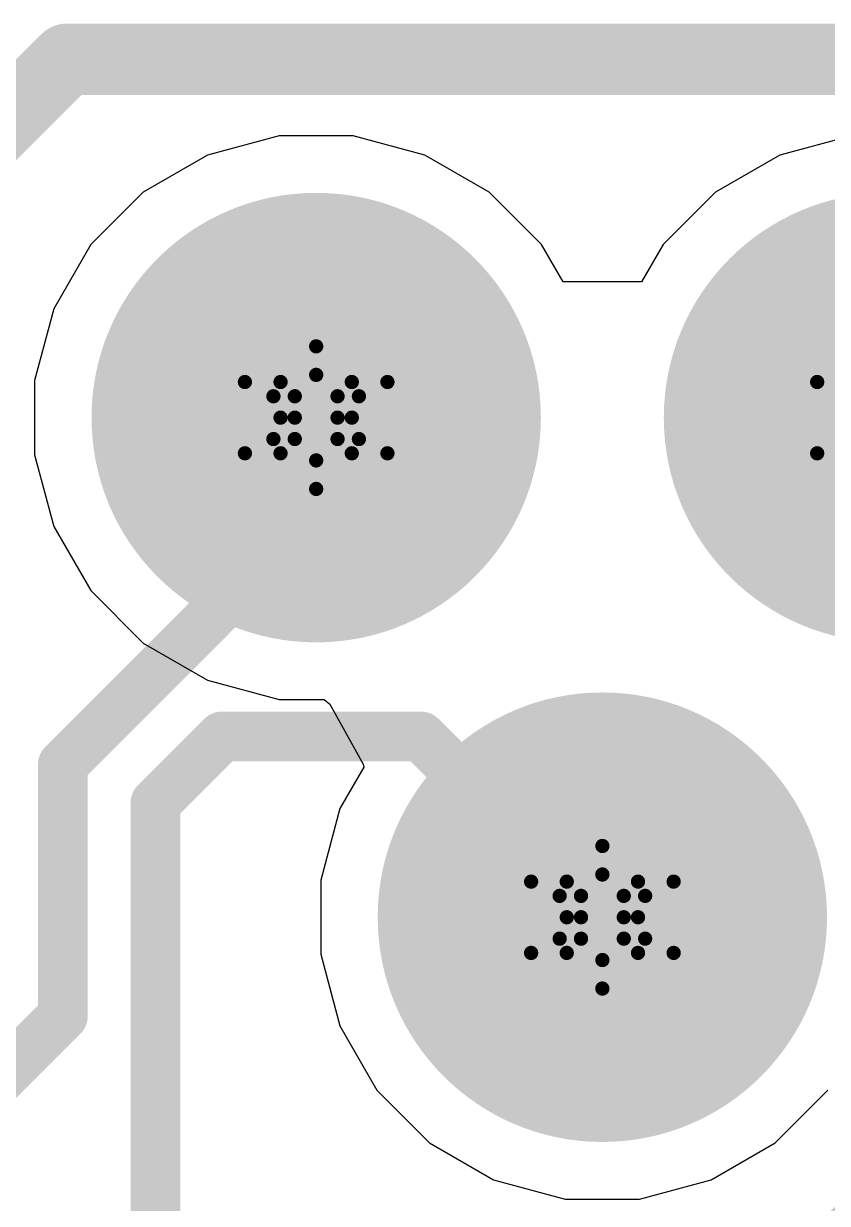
# Model space of a CAD drawing. Header units: inches. Extents: x -11 to 5379, y 0 to 5429.
# Drawn here: x 189.869 to 192.735, y 99.337 to 103.54 of the extents above; entities that cross this region are included whole.
import ezdxf

# ---------------------------------------------------------------- set-up
doc = ezdxf.new("R2010")
doc.units = ezdxf.units.IN
for name, color, linetype in [('Bottom Layer', 5, 'Continuous'), ('Bottom Solder', 6, 'Continuous'), ('Drill Drawing', 1, 'Continuous'), ('GND', 16, 'Continuous'), ('Multi-Layer', 9, 'Continuous'), ('Pad Holes', 156, 'Continuous'), ('PWR', 76, 'Continuous'), ('Top Layer', 1, 'Continuous'), ('Top Solder', 216, 'Continuous')]:
    doc.layers.add(name, color=color, linetype=linetype)

# ---------------------------------------------------------------- blocks, each defined once
blk = doc.blocks.new('X12ADAB1A3DY1027_519')
at = {"layer": 'Bottom Layer'}
h = blk.add_hatch(color=5, dxfattribs=at)
edge = h.paths.add_edge_path()
edge.add_arc((2.5499, -0.25), 0.75, 0, 360)
h = blk.add_hatch(color=5, dxfattribs=at)
edge = h.paths.add_edge_path()
edge.add_arc((1.5301, -2.03), 0.75, 0, 360)
h = blk.add_hatch(color=5, dxfattribs=at)
edge = h.paths.add_edge_path()
edge.add_arc((3.5699, -2.03), 0.75, 0, 360)
at = {"layer": 'Bottom Solder'}
h = blk.add_hatch(color=6, dxfattribs=at)
edge = h.paths.add_edge_path()
edge.add_arc((2.5499, -0.25), 0.8008, 0, 360)
h = blk.add_hatch(color=6, dxfattribs=at)
edge = h.paths.add_edge_path()
edge.add_arc((1.5301, -2.03), 0.8008, 0, 360)
h = blk.add_hatch(color=6, dxfattribs=at)
edge = h.paths.add_edge_path()
edge.add_arc((3.5699, -2.03), 0.8008, 0, 360)
at = {"layer": 'GND'}
h = blk.add_hatch(color=16, dxfattribs=at)
edge = h.paths.add_edge_path()
edge.add_arc((2.5499, -0.25), 0.75, 0, 360)
h = blk.add_hatch(color=16, dxfattribs=at)
edge = h.paths.add_edge_path()
edge.add_arc((1.5301, -2.03), 0.75, 0, 360)
h = blk.add_hatch(color=16, dxfattribs=at)
edge = h.paths.add_edge_path()
edge.add_arc((3.5699, -2.03), 0.75, 0, 360)
at = {"layer": 'Multi-Layer'}
h = blk.add_hatch(color=9, dxfattribs=at)
edge = h.paths.add_edge_path()
edge.add_arc((2.5499, -0.25), 0.75, 0, 360)
h = blk.add_hatch(color=9, dxfattribs=at)
edge = h.paths.add_edge_path()
edge.add_arc((1.5301, -2.03), 0.75, 0, 360)
h = blk.add_hatch(color=9, dxfattribs=at)
edge = h.paths.add_edge_path()
edge.add_arc((3.5699, -2.03), 0.75, 0, 360)
at = {"layer": 'Pad Holes'}
h = blk.add_hatch(color=7, dxfattribs=at)
edge = h.paths.add_edge_path()
edge.add_arc((2.5498, -0.2498), 0.45, 0, 360)
h = blk.add_hatch(color=7, dxfattribs=at)
edge = h.paths.add_edge_path()
edge.add_arc((1.5302, -2.03), 0.45, 0, 360)
h = blk.add_hatch(color=7, dxfattribs=at)
edge = h.paths.add_edge_path()
edge.add_arc((3.5699, -2.03), 0.45, 0, 360)
at = {"layer": 'PWR'}
h = blk.add_hatch(color=76, dxfattribs=at)
edge = h.paths.add_edge_path()
edge.add_arc((2.5499, -0.25), 0.75, 0, 360)
h = blk.add_hatch(color=76, dxfattribs=at)
edge = h.paths.add_edge_path()
edge.add_arc((1.5301, -2.03), 0.75, 0, 360)
h = blk.add_hatch(color=76, dxfattribs=at)
edge = h.paths.add_edge_path()
edge.add_arc((3.5699, -2.03), 0.75, 0, 360)
at = {"layer": 'Top Layer'}
h = blk.add_hatch(color=1, dxfattribs=at)
edge = h.paths.add_edge_path()
edge.add_arc((2.5499, -0.25), 0.75, 0, 360)
h = blk.add_hatch(color=1, dxfattribs=at)
edge = h.paths.add_edge_path()
edge.add_arc((1.5301, -2.03), 0.75, 0, 360)
h = blk.add_hatch(color=1, dxfattribs=at)
edge = h.paths.add_edge_path()
edge.add_arc((3.5699, -2.03), 0.75, 0, 360)
at = {"layer": 'Top Solder'}
h = blk.add_hatch(color=216, dxfattribs=at)
edge = h.paths.add_edge_path()
edge.add_arc((2.5499, -0.25), 0.8008, 0, 360)
h = blk.add_hatch(color=216, dxfattribs=at)
edge = h.paths.add_edge_path()
edge.add_arc((1.5301, -2.03), 0.8008, 0, 360)
h = blk.add_hatch(color=216, dxfattribs=at)
edge = h.paths.add_edge_path()
edge.add_arc((3.5699, -2.03), 0.8008, 0, 360)

msp = doc.modelspace()

# ---------------------------------------------------------------- linework, layer by layer
at = {"layer": 'Bottom Layer'}
msp.add_lwpolyline([(190.9233, 97.3074, 0.254, 0.254, 0), (193.972, 100.3561, 0.254, 0.254, 0)], format="xyseb", dxfattribs=at)
at = {"layer": 'Drill Drawing'}
for points in [[(190.7852, 102.2632, 0.0508, 0.0508, 0), (190.9122, 102.3902, 0.0508, 0.0508, 0)], [(190.9122, 102.3902, 0.0508, 0.0508, 0), (191.0392, 102.2632, 0.0508, 0.0508, 0)], [(190.6582, 102.2632, 0.0508, 0.0508, 0), (190.7852, 102.1362, 0.0508, 0.0508, 0)], [(190.6582, 102.2632, 0.0508, 0.0508, 0), (190.7852, 102.2632, 0.0508, 0.0508, 0)], [(190.836, 102.2124, 0.0508, 0.0508, 0), (190.9122, 102.2886, 0.0508, 0.0508, 0)], [(190.9122, 102.2886, 0.0508, 0.0508, 0), (190.9884, 102.2124, 0.0508, 0.0508, 0)], [(191.0392, 102.2632, 0.0508, 0.0508, 0), (191.1662, 102.2632, 0.0508, 0.0508, 0)], [(191.0392, 102.1362, 0.0508, 0.0508, 0), (191.1662, 102.2632, 0.0508, 0.0508, 0)], [(192.698, 102.2632, 0.0508, 0.0508, 0), (192.825, 102.1362, 0.0508, 0.0508, 0)], [(192.698, 102.2632, 0.0508, 0.0508, 0), (192.825, 102.2632, 0.0508, 0.0508, 0)], [(190.7598, 102.2124, 0.0508, 0.0508, 0), (190.836, 102.1362, 0.0508, 0.0508, 0)], [(190.7598, 102.2124, 0.0508, 0.0508, 0), (190.836, 102.2124, 0.0508, 0.0508, 0)], [(190.9884, 102.2124, 0.0508, 0.0508, 0), (191.0646, 102.2124, 0.0508, 0.0508, 0)], [(190.9884, 102.1362, 0.0508, 0.0508, 0), (191.0646, 102.2124, 0.0508, 0.0508, 0)], [(190.6582, 102.0092, 0.0508, 0.0508, 0), (190.7852, 102.1362, 0.0508, 0.0508, 0)], [(190.7598, 102.06, 0.0508, 0.0508, 0), (190.836, 102.1362, 0.0508, 0.0508, 0)], [(190.9884, 102.1362, 0.0508, 0.0508, 0), (191.0646, 102.06, 0.0508, 0.0508, 0)], [(191.0392, 102.1362, 0.0508, 0.0508, 0), (191.1662, 102.0092, 0.0508, 0.0508, 0)], [(192.698, 102.0092, 0.0508, 0.0508, 0), (192.825, 102.1362, 0.0508, 0.0508, 0)], [(190.7598, 102.06, 0.0508, 0.0508, 0), (190.836, 102.06, 0.0508, 0.0508, 0)], [(190.836, 102.06, 0.0508, 0.0508, 0), (190.9122, 101.9838, 0.0508, 0.0508, 0)], [(190.9122, 101.9838, 0.0508, 0.0508, 0), (190.9884, 102.06, 0.0508, 0.0508, 0)], [(190.9884, 102.06, 0.0508, 0.0508, 0), (191.0646, 102.06, 0.0508, 0.0508, 0)], [(190.6582, 102.0092, 0.0508, 0.0508, 0), (190.7852, 102.0092, 0.0508, 0.0508, 0)], [(190.7852, 102.0092, 0.0508, 0.0508, 0), (190.9122, 101.8822, 0.0508, 0.0508, 0)], [(190.9122, 101.8822, 0.0508, 0.0508, 0), (191.0392, 102.0092, 0.0508, 0.0508, 0)], [(191.0392, 102.0092, 0.0508, 0.0508, 0), (191.1662, 102.0092, 0.0508, 0.0508, 0)], [(192.698, 102.0092, 0.0508, 0.0508, 0), (192.825, 102.0092, 0.0508, 0.0508, 0)], [(191.8054, 100.4831, 0.0508, 0.0508, 0), (191.9324, 100.6101, 0.0508, 0.0508, 0)], [(191.9324, 100.6101, 0.0508, 0.0508, 0), (192.0594, 100.4831, 0.0508, 0.0508, 0)], [(191.6784, 100.4831, 0.0508, 0.0508, 0), (191.8054, 100.3561, 0.0508, 0.0508, 0)], [(191.6784, 100.4831, 0.0508, 0.0508, 0), (191.8054, 100.4831, 0.0508, 0.0508, 0)], [(191.8562, 100.4323, 0.0508, 0.0508, 0), (191.9324, 100.5085, 0.0508, 0.0508, 0)], [(191.9324, 100.5085, 0.0508, 0.0508, 0), (192.0086, 100.4323, 0.0508, 0.0508, 0)], [(192.0594, 100.4831, 0.0508, 0.0508, 0), (192.1864, 100.4831, 0.0508, 0.0508, 0)], [(192.0594, 100.3561, 0.0508, 0.0508, 0), (192.1864, 100.4831, 0.0508, 0.0508, 0)], [(191.78, 100.4323, 0.0508, 0.0508, 0), (191.8562, 100.3561, 0.0508, 0.0508, 0)], [(191.78, 100.4323, 0.0508, 0.0508, 0), (191.8562, 100.4323, 0.0508, 0.0508, 0)], [(192.0086, 100.4323, 0.0508, 0.0508, 0), (192.0848, 100.4323, 0.0508, 0.0508, 0)], [(192.0086, 100.3561, 0.0508, 0.0508, 0), (192.0848, 100.4323, 0.0508, 0.0508, 0)], [(191.6784, 100.2291, 0.0508, 0.0508, 0), (191.8054, 100.3561, 0.0508, 0.0508, 0)], [(191.78, 100.2799, 0.0508, 0.0508, 0), (191.8562, 100.3561, 0.0508, 0.0508, 0)], [(192.0086, 100.3561, 0.0508, 0.0508, 0), (192.0848, 100.2799, 0.0508, 0.0508, 0)], [(192.0594, 100.3561, 0.0508, 0.0508, 0), (192.1864, 100.2291, 0.0508, 0.0508, 0)], [(191.78, 100.2799, 0.0508, 0.0508, 0), (191.8562, 100.2799, 0.0508, 0.0508, 0)], [(191.8562, 100.2799, 0.0508, 0.0508, 0), (191.9324, 100.2037, 0.0508, 0.0508, 0)], [(191.9324, 100.2037, 0.0508, 0.0508, 0), (192.0086, 100.2799, 0.0508, 0.0508, 0)], [(192.0086, 100.2799, 0.0508, 0.0508, 0), (192.0848, 100.2799, 0.0508, 0.0508, 0)], [(191.6784, 100.2291, 0.0508, 0.0508, 0), (191.8054, 100.2291, 0.0508, 0.0508, 0)], [(191.8054, 100.2291, 0.0508, 0.0508, 0), (191.9324, 100.1021, 0.0508, 0.0508, 0)], [(191.9324, 100.1021, 0.0508, 0.0508, 0), (192.0594, 100.2291, 0.0508, 0.0508, 0)], [(192.0594, 100.2291, 0.0508, 0.0508, 0), (192.1864, 100.2291, 0.0508, 0.0508, 0)]]:
    msp.add_lwpolyline(points, format="xyseb", dxfattribs=at)
for points in [[(190.8995, 102.3902, 0.0254, 0.0254, 1), (190.9249, 102.3902, 0.0254, 0.0254, 1)], [(190.8995, 102.3902, 0.0254, 0.0254, 1), (190.9249, 102.3902, 0.0254, 0.0254, 1)], [(190.6455, 102.2632, 0.0254, 0.0254, 1), (190.6709, 102.2632, 0.0254, 0.0254, 1)], [(190.6455, 102.2632, 0.0254, 0.0254, 1), (190.6709, 102.2632, 0.0254, 0.0254, 1)], [(190.7725, 102.2632, 0.0254, 0.0254, 1), (190.7979, 102.2632, 0.0254, 0.0254, 1)], [(190.7725, 102.2632, 0.0254, 0.0254, 1), (190.7979, 102.2632, 0.0254, 0.0254, 1)], [(190.8995, 102.2886, 0.0254, 0.0254, 1), (190.9249, 102.2886, 0.0254, 0.0254, 1)], [(190.8995, 102.2886, 0.0254, 0.0254, 1), (190.9249, 102.2886, 0.0254, 0.0254, 1)], [(191.0265, 102.2632, 0.0254, 0.0254, 1), (191.0519, 102.2632, 0.0254, 0.0254, 1)], [(191.0265, 102.2632, 0.0254, 0.0254, 1), (191.0519, 102.2632, 0.0254, 0.0254, 1)], [(191.1535, 102.2632, 0.0254, 0.0254, 1), (191.1789, 102.2632, 0.0254, 0.0254, 1)], [(191.1535, 102.2632, 0.0254, 0.0254, 1), (191.1789, 102.2632, 0.0254, 0.0254, 1)], [(192.6853, 102.2632, 0.0254, 0.0254, 1), (192.7107, 102.2632, 0.0254, 0.0254, 1)], [(192.6853, 102.2632, 0.0254, 0.0254, 1), (192.7107, 102.2632, 0.0254, 0.0254, 1)], [(190.7471, 102.2124, 0.0254, 0.0254, 1), (190.7725, 102.2124, 0.0254, 0.0254, 1)], [(190.7471, 102.2124, 0.0254, 0.0254, 1), (190.7725, 102.2124, 0.0254, 0.0254, 1)], [(190.8233, 102.2124, 0.0254, 0.0254, 1), (190.8487, 102.2124, 0.0254, 0.0254, 1)], [(190.8233, 102.2124, 0.0254, 0.0254, 1), (190.8487, 102.2124, 0.0254, 0.0254, 1)], [(190.9757, 102.2124, 0.0254, 0.0254, 1), (191.0011, 102.2124, 0.0254, 0.0254, 1)], [(190.9757, 102.2124, 0.0254, 0.0254, 1), (191.0011, 102.2124, 0.0254, 0.0254, 1)], [(191.0519, 102.2124, 0.0254, 0.0254, 1), (191.0773, 102.2124, 0.0254, 0.0254, 1)], [(191.0519, 102.2124, 0.0254, 0.0254, 1), (191.0773, 102.2124, 0.0254, 0.0254, 1)], [(190.7725, 102.1362, 0.0254, 0.0254, 1), (190.7979, 102.1362, 0.0254, 0.0254, 1)], [(190.7725, 102.1362, 0.0254, 0.0254, 1), (190.7979, 102.1362, 0.0254, 0.0254, 1)], [(190.8233, 102.1362, 0.0254, 0.0254, 1), (190.8487, 102.1362, 0.0254, 0.0254, 1)], [(190.8233, 102.1362, 0.0254, 0.0254, 1), (190.8487, 102.1362, 0.0254, 0.0254, 1)], [(190.9757, 102.1362, 0.0254, 0.0254, 1), (191.0011, 102.1362, 0.0254, 0.0254, 1)], [(190.9757, 102.1362, 0.0254, 0.0254, 1), (191.0011, 102.1362, 0.0254, 0.0254, 1)], [(191.0265, 102.1362, 0.0254, 0.0254, 1), (191.0519, 102.1362, 0.0254, 0.0254, 1)], [(191.0265, 102.1362, 0.0254, 0.0254, 1), (191.0519, 102.1362, 0.0254, 0.0254, 1)], [(190.7471, 102.06, 0.0254, 0.0254, 1), (190.7725, 102.06, 0.0254, 0.0254, 1)], [(190.7471, 102.06, 0.0254, 0.0254, 1), (190.7725, 102.06, 0.0254, 0.0254, 1)], [(190.8233, 102.06, 0.0254, 0.0254, 1), (190.8487, 102.06, 0.0254, 0.0254, 1)], [(190.8233, 102.06, 0.0254, 0.0254, 1), (190.8487, 102.06, 0.0254, 0.0254, 1)], [(190.9757, 102.06, 0.0254, 0.0254, 1), (191.0011, 102.06, 0.0254, 0.0254, 1)], [(190.9757, 102.06, 0.0254, 0.0254, 1), (191.0011, 102.06, 0.0254, 0.0254, 1)], [(191.0519, 102.06, 0.0254, 0.0254, 1), (191.0773, 102.06, 0.0254, 0.0254, 1)], [(191.0519, 102.06, 0.0254, 0.0254, 1), (191.0773, 102.06, 0.0254, 0.0254, 1)], [(190.6455, 102.0092, 0.0254, 0.0254, 1), (190.6709, 102.0092, 0.0254, 0.0254, 1)], [(190.6455, 102.0092, 0.0254, 0.0254, 1), (190.6709, 102.0092, 0.0254, 0.0254, 1)], [(190.7725, 102.0092, 0.0254, 0.0254, 1), (190.7979, 102.0092, 0.0254, 0.0254, 1)], [(190.7725, 102.0092, 0.0254, 0.0254, 1), (190.7979, 102.0092, 0.0254, 0.0254, 1)], [(191.0265, 102.0092, 0.0254, 0.0254, 1), (191.0519, 102.0092, 0.0254, 0.0254, 1)], [(191.0265, 102.0092, 0.0254, 0.0254, 1), (191.0519, 102.0092, 0.0254, 0.0254, 1)], [(191.1535, 102.0092, 0.0254, 0.0254, 1), (191.1789, 102.0092, 0.0254, 0.0254, 1)], [(191.1535, 102.0092, 0.0254, 0.0254, 1), (191.1789, 102.0092, 0.0254, 0.0254, 1)], [(192.6853, 102.0092, 0.0254, 0.0254, 1), (192.7107, 102.0092, 0.0254, 0.0254, 1)], [(192.6853, 102.0092, 0.0254, 0.0254, 1), (192.7107, 102.0092, 0.0254, 0.0254, 1)], [(190.8995, 101.9838, 0.0254, 0.0254, 1), (190.9249, 101.9838, 0.0254, 0.0254, 1)], [(190.8995, 101.9838, 0.0254, 0.0254, 1), (190.9249, 101.9838, 0.0254, 0.0254, 1)], [(190.8995, 101.8822, 0.0254, 0.0254, 1), (190.9249, 101.8822, 0.0254, 0.0254, 1)], [(190.8995, 101.8822, 0.0254, 0.0254, 1), (190.9249, 101.8822, 0.0254, 0.0254, 1)], [(191.9197, 100.6101, 0.0254, 0.0254, 1), (191.9451, 100.6101, 0.0254, 0.0254, 1)], [(191.9197, 100.6101, 0.0254, 0.0254, 1), (191.9451, 100.6101, 0.0254, 0.0254, 1)], [(191.6657, 100.4831, 0.0254, 0.0254, 1), (191.6911, 100.4831, 0.0254, 0.0254, 1)], [(191.6657, 100.4831, 0.0254, 0.0254, 1), (191.6911, 100.4831, 0.0254, 0.0254, 1)], [(191.7927, 100.4831, 0.0254, 0.0254, 1), (191.8181, 100.4831, 0.0254, 0.0254, 1)], [(191.7927, 100.4831, 0.0254, 0.0254, 1), (191.8181, 100.4831, 0.0254, 0.0254, 1)], [(191.9197, 100.5085, 0.0254, 0.0254, 1), (191.9451, 100.5085, 0.0254, 0.0254, 1)], [(191.9197, 100.5085, 0.0254, 0.0254, 1), (191.9451, 100.5085, 0.0254, 0.0254, 1)], [(192.0467, 100.4831, 0.0254, 0.0254, 1), (192.0721, 100.4831, 0.0254, 0.0254, 1)], [(192.0467, 100.4831, 0.0254, 0.0254, 1), (192.0721, 100.4831, 0.0254, 0.0254, 1)], [(192.1737, 100.4831, 0.0254, 0.0254, 1), (192.1991, 100.4831, 0.0254, 0.0254, 1)], [(192.1737, 100.4831, 0.0254, 0.0254, 1), (192.1991, 100.4831, 0.0254, 0.0254, 1)], [(191.7673, 100.4323, 0.0254, 0.0254, 1), (191.7927, 100.4323, 0.0254, 0.0254, 1)], [(191.7673, 100.4323, 0.0254, 0.0254, 1), (191.7927, 100.4323, 0.0254, 0.0254, 1)], [(191.8435, 100.4323, 0.0254, 0.0254, 1), (191.8689, 100.4323, 0.0254, 0.0254, 1)], [(191.8435, 100.4323, 0.0254, 0.0254, 1), (191.8689, 100.4323, 0.0254, 0.0254, 1)], [(191.9959, 100.4323, 0.0254, 0.0254, 1), (192.0213, 100.4323, 0.0254, 0.0254, 1)], [(191.9959, 100.4323, 0.0254, 0.0254, 1), (192.0213, 100.4323, 0.0254, 0.0254, 1)], [(192.0721, 100.4323, 0.0254, 0.0254, 1), (192.0975, 100.4323, 0.0254, 0.0254, 1)], [(192.0721, 100.4323, 0.0254, 0.0254, 1), (192.0975, 100.4323, 0.0254, 0.0254, 1)], [(191.7927, 100.3561, 0.0254, 0.0254, 1), (191.8181, 100.3561, 0.0254, 0.0254, 1)], [(191.7927, 100.3561, 0.0254, 0.0254, 1), (191.8181, 100.3561, 0.0254, 0.0254, 1)], [(191.8435, 100.3561, 0.0254, 0.0254, 1), (191.8689, 100.3561, 0.0254, 0.0254, 1)], [(191.8435, 100.3561, 0.0254, 0.0254, 1), (191.8689, 100.3561, 0.0254, 0.0254, 1)], [(191.9959, 100.3561, 0.0254, 0.0254, 1), (192.0213, 100.3561, 0.0254, 0.0254, 1)], [(191.9959, 100.3561, 0.0254, 0.0254, 1), (192.0213, 100.3561, 0.0254, 0.0254, 1)], [(192.0467, 100.3561, 0.0254, 0.0254, 1), (192.0721, 100.3561, 0.0254, 0.0254, 1)], [(192.0467, 100.3561, 0.0254, 0.0254, 1), (192.0721, 100.3561, 0.0254, 0.0254, 1)], [(191.7673, 100.2799, 0.0254, 0.0254, 1), (191.7927, 100.2799, 0.0254, 0.0254, 1)], [(191.7673, 100.2799, 0.0254, 0.0254, 1), (191.7927, 100.2799, 0.0254, 0.0254, 1)], [(191.8435, 100.2799, 0.0254, 0.0254, 1), (191.8689, 100.2799, 0.0254, 0.0254, 1)], [(191.8435, 100.2799, 0.0254, 0.0254, 1), (191.8689, 100.2799, 0.0254, 0.0254, 1)], [(191.9959, 100.2799, 0.0254, 0.0254, 1), (192.0213, 100.2799, 0.0254, 0.0254, 1)], [(191.9959, 100.2799, 0.0254, 0.0254, 1), (192.0213, 100.2799, 0.0254, 0.0254, 1)], [(192.0721, 100.2799, 0.0254, 0.0254, 1), (192.0975, 100.2799, 0.0254, 0.0254, 1)], [(192.0721, 100.2799, 0.0254, 0.0254, 1), (192.0975, 100.2799, 0.0254, 0.0254, 1)], [(191.6657, 100.2291, 0.0254, 0.0254, 1), (191.6911, 100.2291, 0.0254, 0.0254, 1)], [(191.6657, 100.2291, 0.0254, 0.0254, 1), (191.6911, 100.2291, 0.0254, 0.0254, 1)], [(191.7927, 100.2291, 0.0254, 0.0254, 1), (191.8181, 100.2291, 0.0254, 0.0254, 1)], [(191.7927, 100.2291, 0.0254, 0.0254, 1), (191.8181, 100.2291, 0.0254, 0.0254, 1)], [(191.9197, 100.2037, 0.0254, 0.0254, 1), (191.9451, 100.2037, 0.0254, 0.0254, 1)], [(191.9197, 100.2037, 0.0254, 0.0254, 1), (191.9451, 100.2037, 0.0254, 0.0254, 1)], [(192.0467, 100.2291, 0.0254, 0.0254, 1), (192.0721, 100.2291, 0.0254, 0.0254, 1)], [(192.0467, 100.2291, 0.0254, 0.0254, 1), (192.0721, 100.2291, 0.0254, 0.0254, 1)], [(192.1737, 100.2291, 0.0254, 0.0254, 1), (192.1991, 100.2291, 0.0254, 0.0254, 1)], [(192.1737, 100.2291, 0.0254, 0.0254, 1), (192.1991, 100.2291, 0.0254, 0.0254, 1)], [(191.9197, 100.1021, 0.0254, 0.0254, 1), (191.9451, 100.1021, 0.0254, 0.0254, 1)], [(191.9197, 100.1021, 0.0254, 0.0254, 1), (191.9451, 100.1021, 0.0254, 0.0254, 1)]]:
    msp.add_lwpolyline(points, format="xyseb", close=True, dxfattribs=at)
at = {"layer": 'GND'}
for p, q in [((190.78, 103.1403), (190.5247, 103.0718)), ((191.0444, 103.1403), (190.78, 103.1403)), ((191.2998, 103.0718), (191.0444, 103.1403)), ((192.8199, 103.1403), (192.5646, 103.0718)), ((190.5247, 103.0718), (190.2958, 102.9397)), ((191.5287, 102.9397), (191.2998, 103.0718)), ((192.5646, 103.0718), (192.3356, 102.9397)), ((190.2958, 102.9397), (190.1088, 102.7527)), ((191.7156, 102.7527), (191.5287, 102.9397)), ((192.3356, 102.9397), (192.1487, 102.7527)), ((190.1088, 102.7527), (189.9766, 102.5238)), ((191.7925, 102.6197), (191.7156, 102.7527)), ((192.1487, 102.7527), (192.0719, 102.6197)), ((192.0719, 102.6197), (191.7925, 102.6197)), ((189.9766, 102.5238), (189.9082, 102.2684)), ((189.9082, 102.2684), (189.9082, 102.0041)), ((189.9082, 102.0041), (189.9766, 101.7487)), ((189.9766, 101.7487), (190.1088, 101.5198)), ((190.1088, 101.5198), (190.2958, 101.3329)), ((190.2958, 101.3329), (190.5247, 101.2007)), ((190.5247, 101.2007), (190.78, 101.1323)), ((190.78, 101.1323), (190.941, 101.1323)), ((190.941, 101.1323), (190.9607, 101.1155)), ((190.9607, 101.1155), (191.0799, 100.9016)), ((191.0815, 100.8907), (190.9967, 100.7438)), ((191.0799, 100.9016), (191.0815, 100.8907)), ((190.9967, 100.7438), (190.9283, 100.4884)), ((190.9283, 100.4884), (190.9283, 100.2241)), ((190.9283, 100.2241), (190.9967, 99.9687)), ((190.9967, 99.9687), (191.1289, 99.7398)), ((191.1289, 99.7398), (191.3158, 99.5528)), ((192.5488, 99.5528), (192.7357, 99.7398)), ((191.3158, 99.5528), (191.5448, 99.4207)), ((192.3198, 99.4207), (192.5488, 99.5528)), ((191.5448, 99.4207), (191.8001, 99.3522)), ((192.0645, 99.3522), (192.3198, 99.4207)), ((191.8001, 99.3522), (192.0645, 99.3522))]:
    msp.add_line(p, q, dxfattribs=at)
at = {"layer": 'PWR'}
for p, q in [((190.78, 103.1403), (190.5247, 103.0718)), ((191.0444, 103.1403), (190.78, 103.1403)), ((191.2998, 103.0718), (191.0444, 103.1403)), ((192.8199, 103.1403), (192.5646, 103.0718)), ((190.5247, 103.0718), (190.2958, 102.9397)), ((191.5287, 102.9397), (191.2998, 103.0718)), ((192.5646, 103.0718), (192.3356, 102.9397)), ((190.2958, 102.9397), (190.1088, 102.7527)), ((191.7156, 102.7527), (191.5287, 102.9397)), ((192.3356, 102.9397), (192.1487, 102.7527)), ((190.1088, 102.7527), (189.9766, 102.5238)), ((191.7925, 102.6197), (191.7156, 102.7527)), ((192.1487, 102.7527), (192.0719, 102.6197)), ((192.0719, 102.6197), (191.7925, 102.6197)), ((189.9766, 102.5238), (189.9082, 102.2684)), ((189.9082, 102.2684), (189.9082, 102.0041)), ((189.9082, 102.0041), (189.9766, 101.7487)), ((189.9766, 101.7487), (190.1088, 101.5198)), ((190.1088, 101.5198), (190.2958, 101.3329)), ((190.2958, 101.3329), (190.5247, 101.2007)), ((190.5247, 101.2007), (190.78, 101.1323)), ((190.78, 101.1323), (190.941, 101.1323)), ((190.941, 101.1323), (190.9607, 101.1155)), ((190.9607, 101.1155), (191.0799, 100.9016)), ((191.0815, 100.8907), (190.9967, 100.7438)), ((191.0799, 100.9016), (191.0815, 100.8907)), ((190.9967, 100.7438), (190.9283, 100.4884)), ((190.9283, 100.4884), (190.9283, 100.2241)), ((190.9283, 100.2241), (190.9967, 99.9687)), ((190.9967, 99.9687), (191.1289, 99.7398)), ((191.1289, 99.7398), (191.3158, 99.5528)), ((192.5488, 99.5528), (192.7357, 99.7398)), ((191.3158, 99.5528), (191.5448, 99.4207)), ((192.3198, 99.4207), (192.5488, 99.5528)), ((191.5448, 99.4207), (191.8001, 99.3522)), ((192.0645, 99.3522), (192.3198, 99.4207)), ((191.8001, 99.3522), (192.0645, 99.3522))]:
    msp.add_line(p, q, dxfattribs=at)
at = {"layer": 'Top Layer'}
for points in [[(188.0689, 101.4588, 0.254, 0.254, 0), (190.0232, 103.4132, 0.254, 0.254, 0)], [(190.0232, 103.4132, 0.254, 0.254, 0), (193.7153, 103.4132, 0.254, 0.254, 0)], [(190.9122, 101.803, 0.1778, 0.1778, 0), (190.9122, 102.1362, 0.1778, 0.1778, 0)], [(190.0092, 100.9, 0.1778, 0.1778, 0), (190.9122, 101.803, 0.1778, 0.1778, 0)], [(190.3394, 100.7632, 0.1778, 0.1778, 0), (190.5763, 101.0001, 0.1778, 0.1778, 0)], [(190.5763, 101.0001, 0.1778, 0.1778, 0), (191.2856, 101.0001, 0.1778, 0.1778, 0)], [(191.2856, 101.0001, 0.1778, 0.1778, 0), (191.9296, 100.3561, 0.1778, 0.1778, 0)], [(190.0092, 100.0043, 0.1778, 0.1778, 0), (190.0092, 100.9, 0.1778, 0.1778, 0)], [(190.3394, 99.4749, 0.1778, 0.1778, 0), (190.3394, 100.7632, 0.1778, 0.1778, 0)], [(191.9296, 100.3561, 0.1778, 0.1778, 0), (191.9324, 100.3561, 0.1778, 0.1778, 0)], [(189.7534, 99.7485, 0.1778, 0.1778, 0), (190.0092, 100.0043, 0.1778, 0.1778, 0)], [(190.3394, 98.3125, 0.1778, 0.1778, 0), (190.3394, 99.4749, 0.1778, 0.1778, 0)]]:
    msp.add_lwpolyline(points, format="xyseb", dxfattribs=at)
for points in [[(189.9597, 103.4132, 0.127, 0.127, 1), (190.0867, 103.4132, 0.127, 0.127, 1)], [(189.9597, 103.4132, 0.127, 0.127, 1), (190.0867, 103.4132, 0.127, 0.127, 1)], [(190.8678, 102.1362, 0.0889, 0.0889, 1), (190.9567, 102.1362, 0.0889, 0.0889, 1)], [(190.8678, 101.803, 0.0889, 0.0889, 1), (190.9567, 101.803, 0.0889, 0.0889, 1)], [(190.8678, 101.803, 0.0889, 0.0889, 1), (190.9567, 101.803, 0.0889, 0.0889, 1)], [(190.5318, 101.0001, 0.0889, 0.0889, 1), (190.6207, 101.0001, 0.0889, 0.0889, 1)], [(190.5318, 101.0001, 0.0889, 0.0889, 1), (190.6207, 101.0001, 0.0889, 0.0889, 1)], [(191.2412, 101.0001, 0.0889, 0.0889, 1), (191.3301, 101.0001, 0.0889, 0.0889, 1)], [(191.2412, 101.0001, 0.0889, 0.0889, 1), (191.3301, 101.0001, 0.0889, 0.0889, 1)], [(189.9648, 100.9, 0.0889, 0.0889, 1), (190.0537, 100.9, 0.0889, 0.0889, 1)], [(189.9648, 100.9, 0.0889, 0.0889, 1), (190.0537, 100.9, 0.0889, 0.0889, 1)], [(190.295, 100.7632, 0.0889, 0.0889, 1), (190.3839, 100.7632, 0.0889, 0.0889, 1)], [(190.295, 100.7632, 0.0889, 0.0889, 1), (190.3839, 100.7632, 0.0889, 0.0889, 1)], [(191.8852, 100.3561, 0.0889, 0.0889, 1), (191.9741, 100.3561, 0.0889, 0.0889, 1)], [(191.8852, 100.3561, 0.0889, 0.0889, 1), (191.9741, 100.3561, 0.0889, 0.0889, 1)], [(191.8879, 100.3561, 0.0889, 0.0889, 1), (191.9768, 100.3561, 0.0889, 0.0889, 1)], [(189.9648, 100.0043, 0.0889, 0.0889, 1), (190.0537, 100.0043, 0.0889, 0.0889, 1)], [(189.9648, 100.0043, 0.0889, 0.0889, 1), (190.0537, 100.0043, 0.0889, 0.0889, 1)], [(190.295, 99.4749, 0.0889, 0.0889, 1), (190.3839, 99.4749, 0.0889, 0.0889, 1)], [(190.295, 99.4749, 0.0889, 0.0889, 1), (190.3839, 99.4749, 0.0889, 0.0889, 1)]]:
    msp.add_lwpolyline(points, format="xyseb", close=True, dxfattribs=at)

# ---------------------------------------------------------------- block references
at = {"rotation": 180}
msp.add_blockref('X12ADAB1A3DY1027_519', (194.4822, 100.1063), dxfattribs=at)

doc.saveas('drawing.dxf')
